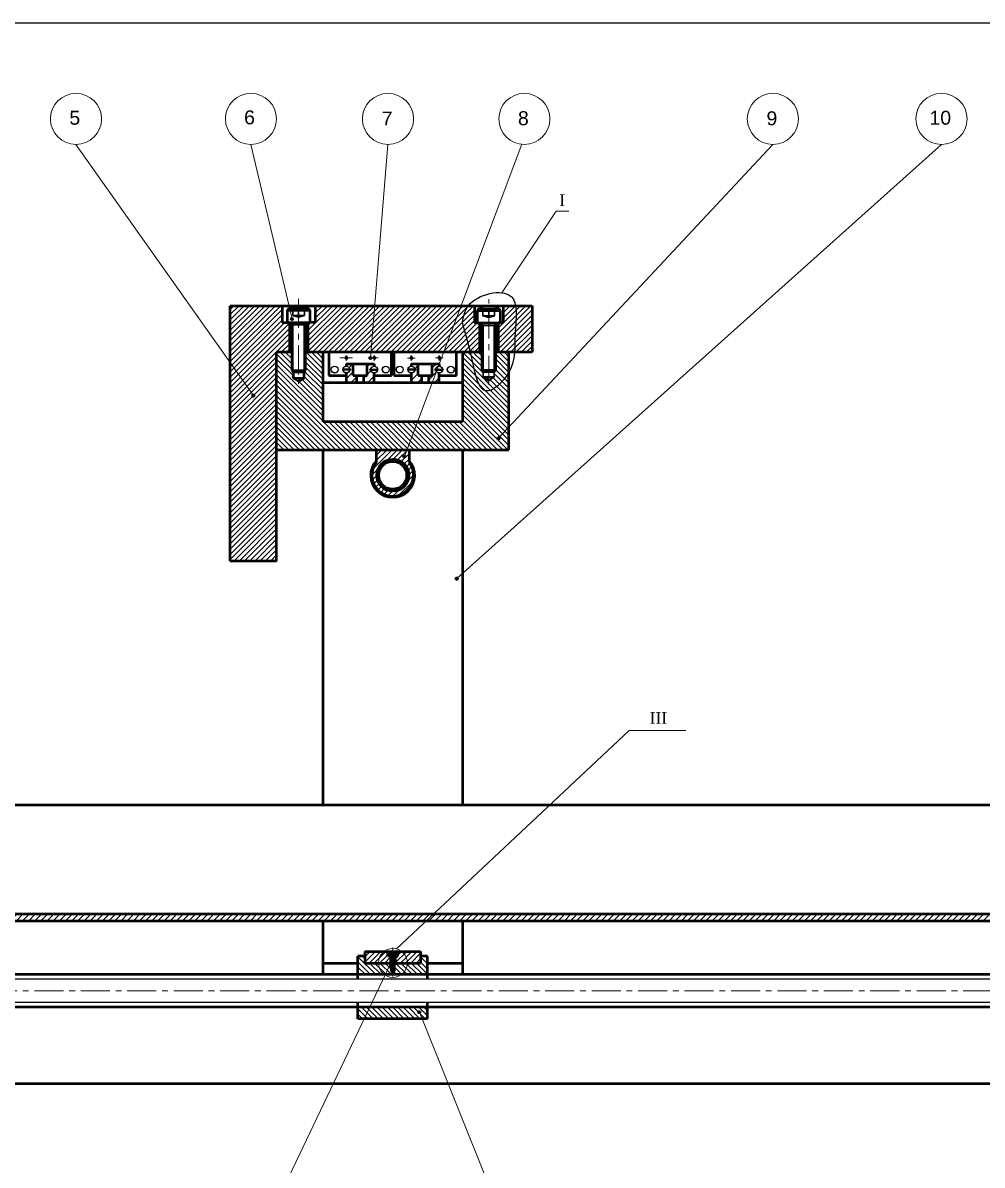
# Model space of a CAD drawing. Header units: inches. Extents: x -8900 to -5053, y -1814 to -15.
# Drawn here: x -7028.4 to -6615.3, y -507.3 to -15.5 of the extents above; entities that cross this region are included whole.
import ezdxf

# ---------------------------------------------------------------- set-up
doc = ezdxf.new("R2010")
doc.units = ezdxf.units.IN
doc.header["$LTSCALE"] = 2
doc.header["$MEASUREMENT"] = 0
for name, pattern in [('CENTER', [2, 1.25, -0.25, 0.25, -0.25]), ('CENTER2', [28.575000000000003, 19.05, -3.175, 3.175, -3.175]), ('DASHED', [0.2, 0.1, -0.1]), ('HIDDEN2', [4.762499999999999, 3.175, -1.5875])]:
    doc.linetypes.add(name, pattern=pattern)
doc.layers.add('02___PRT_ALL_AXES', color=7, linetype='Continuous')
doc.layers.add('AM_0', color=7, linetype='Continuous', lineweight=50, plot=False)
for name, color, linetype, lineweight in [('Centerline (ISO)', 7, 'CENTER2', 30), ('duong co ban', 7, 'Continuous', 50), ('duong tam', 1, 'CENTER', 20), ('Hidden (ISO)', 7, 'DASHED', 30), ('MC', 1, 'Continuous', 35), ('Visible (ISO)', 7, 'Continuous', 50), ('Visible Narrow (ISO)', 6, 'Continuous', 35)]:
    doc.layers.add(name, color=color, linetype=linetype, lineweight=lineweight)
doc.styles.get("Standard").update_dxf_attribs({"font": 'arial.ttf', "height": 2.5})
pattern_1 = [(45, (-7405.706722642825, -1579.740519466962), (-1.79605122421383, 1.796051224213831), [])]
pattern_2 = [(45, (-7405.706722642825, -1579.740519466962), (-1.122532015133644, 1.122532015133644), [])]
pattern_3 = [(135, (-7405.706722642825, -1579.740519466962), (-1.122532015133644, -1.122532015133644), [])]

msp = doc.modelspace()

# ---------------------------------------------------------------- hatches: boundary and pattern name
at = {"linetype": 'Continuous'}
h = msp.add_hatch(dxfattribs=at)
h.set_pattern_fill('ANSI31', scale=0.5, style=0)
h.set_pattern_definition(pattern_2)
h.paths.add_polyline_path([(-6919.128219831825, -157.2405194669618), (-6913.648020237162, -157.2405194669623), (-6913.648020237161, -144.4739817704944), (-6914.648020237161, -144.4739817704944), (-6916.797757547637, -144.4739817704944), (-6916.797757547637, -137.2405194669618), (-6939.128219831825, -137.2405194669618), (-6939.128219831825, -247.2405194669618), (-6919.128219831825, -247.2405194669618)])
h = msp.add_hatch()
h.set_pattern_fill('ANSI31', color=256, scale=0.5, style=0)
h.set_pattern_definition(pattern_2)
h.paths.add_polyline_path([(-6831.78787770184, -144.6494374474191), (-6832.78787770184, -144.6494374474191), (-6833.937615012314, -144.6494374474191), (-6833.937615012314, -137.2405194669618), (-6902.498282926686, -137.2405194669618), (-6902.498282926686, -144.4739817704944), (-6904.64802023716, -144.4739817704944), (-6905.648020237162, -144.4739817704944), (-6905.648020237162, -157.2405194669623), (-6895.000755327597, -157.2405194669623), (-6843.255684336053, -157.2405194669618), (-6831.78787770184, -157.2405194669614)])
h.paths.add_polyline_path([(-6809.128219831825, -137.2405194669618), (-6821.638140391365, -137.2405194669618), (-6821.638140391366, -144.64943744742), (-6823.78787770184, -144.6494374474196), (-6823.78787770184, -157.2405194669618), (-6809.128219831825, -157.2405194669618)])
h = msp.add_hatch(dxfattribs=at)
h.set_pattern_fill('ANSI31', scale=0.5, angle=90, style=0)
h.set_pattern_definition(pattern_3)
h.paths.add_polyline_path([(-6899.128219831825, -187.2405194669607), (-6899.128219831824, -157.2405194669623), (-6906.649293199539, -157.2405194669623), (-6906.65007770758, -165.1083494061889), (-6907.247020237161, -165.7052919357711), (-6907.247020237161, -168.380232282811), (-6909.758768497236, -169.9810962150655), (-6912.049020237164, -168.4530641466064), (-6912.049020237163, -165.709406876607), (-6912.650077707579, -165.1083494061899), (-6912.648020237161, -165.1083494061899), (-6912.648020237162, -157.2405194669623), (-6919.128219831825, -157.2405194669618), (-6919.128219831825, -199.2405194669618), (-6819.128219831826, -199.2405194669618), (-6819.128219831824, -157.240519466962), (-6824.787877701841, -157.2405194669623), (-6824.78787770184, -165.0028858323832), (-6825.386877701841, -165.6018858323841), (-6825.386877701842, -167.8983619340751), (-6827.669898617406, -169.5544438236183), (-6830.188877701838, -167.9412335115427), (-6830.18887770184, -165.6018858323828), (-6830.78787770184, -165.0028858323811), (-6830.787877701839, -157.2405194669617), (-6839.128219831825, -157.2405194669618), (-6839.128219831826, -187.2405194669618)])
h = msp.add_hatch(dxfattribs=at)
h.set_pattern_fill('ANSI31', color=2, scale=0.8, style=0)
h.set_pattern_definition(pattern_1)
edge = h.paths.add_edge_path()
edge.add_line((-6889.128219831825, -162.2405194669618), (-6889.128219831825, -163.2405194669618))
edge.add_line((-6886.128219831825, -162.2405194669618), (-6889.128219831825, -162.2405194669618))
edge.add_line((-6886.128219831825, -167.2405194669618), (-6886.128219831825, -162.2405194669618))
edge.add_line((-6884.628219831825, -167.2405194669618), (-6886.128219831825, -167.2405194669618))
edge.add_line((-6884.628219831825, -170.2405194669618), (-6884.628219831825, -167.2405194669618))
edge.add_line((-6889.128219831825, -170.2405194669618), (-6884.628219831825, -170.2405194669618))
edge.add_line((-6889.128219831825, -166.2405194669618), (-6889.128219831825, -170.2405194669618))
edge.add_spline(control_points=[(-6889.128219831825, -166.2405194669618), (-6886.128219831821, -166.2405194669625), (-6886.128219831821, -163.2405194669622), (-6889.128219831825, -163.2405194669618)], knot_values=[0, 0, 0, 0, 1, 1, 1, 1], weights=[1, 0.3333333333, 0.3333333333, 1], degree=3, periodic=0)
edge = h.paths.add_edge_path()
edge.add_line((-6881.628219831825, -170.2405194669618), (-6877.128219831825, -170.2405194669618))
edge.add_line((-6881.628219831825, -170.2405194669618), (-6881.628219831825, -167.2405194669618))
edge.add_line((-6880.128219831825, -167.2405194669618), (-6881.628219831825, -167.2405194669618))
edge.add_line((-6880.128219831825, -167.2405194669618), (-6880.128219831825, -162.2405194669618))
edge.add_line((-6877.128219831825, -162.2405194669618), (-6880.128219831825, -162.2405194669618))
edge.add_line((-6877.128219831825, -163.2405194669618), (-6877.128219831825, -162.2405194669618))
edge.add_spline(control_points=[(-6877.128219831825, -163.2405194669618), (-6880.128219831822, -163.2405194669622), (-6880.128219831822, -166.2405194669625), (-6877.128219831825, -166.2405194669618)], knot_values=[0, 0, 0, 0, 1, 1, 1, 1], weights=[1, 0.3333333333, 0.3333333333, 1], degree=3, periodic=0)
edge.add_line((-6877.128219831825, -170.2405194669618), (-6877.128219831825, -166.2405194669618))
h = msp.add_hatch(dxfattribs=at)
h.set_pattern_fill('ANSI31', color=2, scale=0.8, style=0)
h.set_pattern_definition(pattern_1)
edge = h.paths.add_edge_path()
edge.add_line((-6861.128219831825, -162.2405194669618), (-6861.128219831825, -163.2405194669618))
edge.add_line((-6858.128219831825, -162.2405194669618), (-6861.128219831825, -162.2405194669618))
edge.add_line((-6858.128219831825, -167.2405194669618), (-6858.128219831825, -162.2405194669618))
edge.add_line((-6856.628219831825, -167.2405194669618), (-6858.128219831825, -167.2405194669618))
edge.add_line((-6856.628219831825, -170.2405194669618), (-6856.628219831825, -167.2405194669618))
edge.add_line((-6861.128219831825, -170.2405194669618), (-6856.628219831825, -170.2405194669618))
edge.add_line((-6861.128219831825, -166.2405194669618), (-6861.128219831825, -170.2405194669618))
edge.add_spline(control_points=[(-6861.128219831825, -166.2405194669618), (-6858.128219831822, -166.2405194669625), (-6858.128219831822, -163.2405194669622), (-6861.128219831825, -163.2405194669618)], knot_values=[0, 0, 0, 0, 1, 1, 1, 1], weights=[1, 0.3333333333, 0.3333333333, 1], degree=3, periodic=0)
edge = h.paths.add_edge_path()
edge.add_line((-6853.628219831825, -170.2405194669618), (-6849.128219831825, -170.2405194669618))
edge.add_line((-6853.628219831825, -170.2405194669618), (-6853.628219831825, -167.2405194669618))
edge.add_line((-6852.128219831825, -167.2405194669618), (-6853.628219831825, -167.2405194669618))
edge.add_line((-6852.128219831825, -167.2405194669618), (-6852.128219831825, -162.2405194669618))
edge.add_line((-6849.128219831825, -162.2405194669618), (-6852.128219831825, -162.2405194669618))
edge.add_line((-6849.128219831825, -163.2405194669618), (-6849.128219831825, -162.2405194669618))
edge.add_spline(control_points=[(-6849.128219831825, -163.2405194669618), (-6852.128219831825, -163.2405194669622), (-6852.128219831825, -166.2405194669625), (-6849.128219831825, -166.2405194669618)], knot_values=[0, 0, 0, 0, 1, 1, 1, 1], weights=[1, 0.3333333333, 0.3333333333, 1], degree=3, periodic=0)
edge.add_line((-6849.128219831825, -170.2405194669618), (-6849.128219831825, -166.2405194669618))
h = msp.add_hatch(dxfattribs=at)
h.set_pattern_fill('DEFAULT__12', color=2, scale=0.038495904, angle=125, style=0, pattern_type=0)
h.set_pattern_definition([(125, (-7405.706722642825, -1579.740519466962), (-0.0315339984, -0.0220803434), [])])
edge = h.paths.add_edge_path()
edge.add_spline(control_points=[(-6887.178219831825, -164.7405194669618), (-6887.178219831824, -165.2405194669622), (-6887.678219831826, -165.2405194669622), (-6887.678219831825, -164.7405194669618)], knot_values=[0, 0, 0, 0, 1, 1, 1, 1], weights=[1, 0.3333333333, 0.3333333333, 1], degree=3, periodic=0)
edge.add_spline(control_points=[(-6887.678219831825, -164.7405194669618), (-6887.678219831826, -164.2405194669618), (-6887.178219831824, -164.2405194669618), (-6887.178219831825, -164.7405194669618)], knot_values=[0, 0, 0, 0, 1, 1, 1, 1], weights=[1, 0.3333333333, 0.3333333333, 1], degree=3, periodic=0)
h = msp.add_hatch(dxfattribs=at)
h.set_pattern_fill('DEFAULT__11', color=2, scale=0.0384832168, angle=85, style=0, pattern_type=0)
h.set_pattern_definition([(85, (-7405.706722642825, -1579.740519466962), (-0.0383367764, 0.0033540334), [])])
edge = h.paths.add_edge_path()
edge.add_spline(control_points=[(-6879.078219831826, -164.7405194669618), (-6879.078219831824, -164.2405194669618), (-6878.578219831825, -164.2405194669618), (-6878.578219831826, -164.7405194669618)], knot_values=[0, 0, 0, 0, 1, 1, 1, 1], weights=[1, 0.3333333333, 0.3333333333, 1], degree=3, periodic=0)
edge.add_spline(control_points=[(-6878.578219831826, -164.7405194669618), (-6878.578219831825, -165.2405194669622), (-6879.078219831824, -165.2405194669622), (-6879.078219831826, -164.7405194669618)], knot_values=[0, 0, 0, 0, 1, 1, 1, 1], weights=[1, 0.3333333333, 0.3333333333, 1], degree=3, periodic=0)
h = msp.add_hatch(dxfattribs=at)
h.set_pattern_fill('DEFAULT__8', color=2, scale=0.038495904, angle=5, style=0, pattern_type=0)
h.set_pattern_definition([(4.999999999999998, (-7405.706722642825, -1579.740519466962), (-0.003355139, 0.0383494154), [])])
edge = h.paths.add_edge_path()
edge.add_spline(control_points=[(-6859.178219831825, -164.7405194669618), (-6859.178219831823, -165.2405194669622), (-6859.678219831825, -165.2405194669622), (-6859.678219831825, -164.7405194669618)], knot_values=[0, 0, 0, 0, 1, 1, 1, 1], weights=[1, 0.3333333333, 0.3333333333, 1], degree=3, periodic=0)
edge.add_spline(control_points=[(-6859.678219831825, -164.7405194669618), (-6859.678219831825, -164.2405194669618), (-6859.178219831823, -164.2405194669618), (-6859.178219831825, -164.7405194669618)], knot_values=[0, 0, 0, 0, 1, 1, 1, 1], weights=[1, 0.3333333333, 0.3333333333, 1], degree=3, periodic=0)
h = msp.add_hatch(dxfattribs=at)
h.set_pattern_fill('DEFAULT__7', color=2, scale=0.038495904, angle=325, style=0, pattern_type=0)
h.set_pattern_definition([(325, (-7405.706722642825, -1579.740519466962), (0.0220803434, 0.0315339984), [])])
edge = h.paths.add_edge_path()
edge.add_spline(control_points=[(-6851.078219831826, -164.7405194669618), (-6851.078219831824, -164.2405194669618), (-6850.578219831825, -164.2405194669618), (-6850.578219831826, -164.7405194669618)], knot_values=[0, 0, 0, 0, 1, 1, 1, 1], weights=[1, 0.3333333333, 0.3333333333, 1], degree=3, periodic=0)
edge.add_spline(control_points=[(-6850.578219831826, -164.7405194669618), (-6850.578219831825, -165.2405194669622), (-6851.078219831824, -165.2405194669622), (-6851.078219831826, -164.7405194669618)], knot_values=[0, 0, 0, 0, 1, 1, 1, 1], weights=[1, 0.3333333333, 0.3333333333, 1], degree=3, periodic=0)
h = msp.add_hatch()
h.set_pattern_fill('ANSI31', color=256, scale=0.5, style=0)
h.set_pattern_definition(pattern_2)
h.paths.add_polyline_path([(-6876.128219831826, -199.2405194669618), (-6876.128219831825, -204.5836652175617, 2.093836321355863), (-6862.128219831825, -204.5836652175617), (-6862.128219831825, -199.2405194669618)])
h.paths.add_polyline_path([(-6862.228256093225, -210.2405260145617, -1), (-6876.028219767626, -210.2405260145617, -1)], flags=16)
h.paths.add_polyline_path([(-6863.134554842625, -210.250039250162, -1), (-6875.134554842625, -210.250039250162, -1)], flags=0)
h.paths.add_polyline_path([(-6873.123983058902, -215.8658055765389, 4280.399670847067), (-6873.129219003121, -215.8620822979434, 0.0002331685442567743)], flags=0)
h = msp.add_hatch()
h.set_pattern_fill('ANSI31', color=256, scale=0.5, style=0)
h.set_pattern_definition(pattern_2)
h.paths.add_polyline_path([(-6870.039173826767, -417.2965786440138), (-6870.284173826767, -417.2965786440136), (-6871.232847680737, -417.2965786440136), (-6871.232847680737, -415.2405194669618), (-6881.128219831825, -415.2405194669618), (-6881.128219831825, -420.2405194669616), (-6870.039173826767, -420.2405194669616)])
h.paths.add_polyline_path([(-6857.128219831825, -415.2405194669618), (-6866.885499972797, -415.2405194669618), (-6866.885499972797, -417.2965786440136), (-6867.834173826767, -417.2965786440136), (-6868.079173826767, -417.2965786440136), (-6868.079173826767, -420.2405194669618), (-6857.128219831825, -420.2405194669618)])
at = {"layer": 'duong co ban'}
for points in [[(-6912.165148646624, -142.9323353066311, 1), (-6912.855227063369, -142.9323353066311, 1)], [(-6878.424438279848, -159.7405194669618, 1), (-6879.114516696593, -159.7405194669618, 1)], [(-6928.783180623452, -175.950572155571, 1), (-6929.473259040196, -175.950572155571, 1)], [(-6823.19165704321, -194.2895773401678, 1), (-6823.881735459955, -194.2895773401678, 1)], [(-6863.75866509326, -202.1615186619092, 1), (-6864.448743510005, -202.1615186619092, 1)], [(-6841.21229945825, -254.7431169879935, 1), (-6841.902377874994, -254.7431169879935, 1)], [(-6868.715345094677, -418.5010557120431, 1), (-6869.405423511422, -418.5010557120431, 1)], [(-6857.318596703719, -441.3954802585901, 1), (-6858.008675120464, -441.3954802585901, 1)]]:
    msp.add_hatch(color=256, dxfattribs=at).paths.add_polyline_path(points)
at = {"layer": 'duong co ban', "lineweight": 20}
h = msp.add_hatch(dxfattribs=at)
h.set_pattern_fill('ANSI31', color=256, scale=0.5, angle=90, style=0)
h.set_pattern_definition(pattern_3)
h.paths.add_polyline_path([(-6881.128219831825, -420.2405194669616), (-6881.128219831825, -417.2405194669618), (-6884.128219831825, -417.2405194669618), (-6884.128219831825, -425.2405194669618), (-6854.128219831825, -425.2405194669618), (-6854.128219831825, -417.2405194669618), (-6857.128219831825, -417.2405194669618), (-6857.128219831825, -420.2405194669618), (-6868.324173826767, -420.240519466962), (-6868.324173826767, -423.2914874152757), (-6868.327118191184, -423.8021994617066), (-6869.128219831826, -424.1569475159793), (-6869.794173826767, -423.7970437693593), (-6869.794173826767, -423.2914874152825), (-6869.794173826767, -420.2405194669618)])
h.paths.add_polyline_path([(-6854.128219831825, -444.2405194669618), (-6854.128219831825, -439.2405194669618), (-6884.128219831825, -439.2405194669618), (-6884.128219831825, -444.2405194669618)])
at = {"layer": 'MC', "lineweight": 20}
h = msp.add_hatch(dxfattribs=at)
h.set_pattern_fill('ANSI31', color=256, scale=15, style=0)
h.set_pattern_definition([(45, (0, 0), (-1.325825214724776, 1.325825214724777), [])])
h.paths.add_polyline_path([(-6513.017118682425, -402.2405194669618), (-6513.017118682425, -352.2405194669618), (-6516.017118682425, -352.2405194669618), (-6516.017118682425, -399.2405194669618), (-7180.017118682425, -399.2405194669618), (-7180.017118682425, -352.2405194669618), (-7183.017118682425, -352.2405194669618), (-7183.017118682425, -402.2405194669618)])

# ---------------------------------------------------------------- linework, layer by layer
at = {"color": 7, "linetype": 'Continuous'}
for p, q in [((-7566.399313156398, -15.45334264421351), (-6377.399313156398, -15.45334264421351)), ((-6890.428219831825, -164.9905194669618), (-6890.428219831825, -164.4905194669618)), ((-6887.677947923626, -164.4905194669618), (-6890.428219831825, -164.4905194669618)), ((-6887.677947923626, -164.9905194669618), (-6890.428219831825, -164.9905194669618)), ((-6878.578491739825, -164.4905194669618), (-6875.828219831826, -164.4905194669618)), ((-6878.578491739825, -164.9905194669618), (-6875.828219831826, -164.9905194669618)), ((-6875.828219831826, -164.4905194669618), (-6875.828219831826, -164.9905194669618)), ((-6862.428219831825, -164.9905194669618), (-6862.428219831825, -164.4905194669618)), ((-6859.677947923626, -164.4905194669618), (-6862.428219831825, -164.4905194669618)), ((-6859.677947923626, -164.9905194669618), (-6862.428219831825, -164.9905194669618)), ((-6850.578491739825, -164.4905194669618), (-6847.828219831826, -164.4905194669618)), ((-6850.578491739825, -164.9905194669618), (-6847.828219831826, -164.9905194669618)), ((-6847.828219831826, -164.4905194669618), (-6847.828219831826, -164.9905194669618))]:
    msp.add_line(p, q, dxfattribs=at)
at = {"lineweight": 20}
for p, q in [((-7005.542394091221, -67.81026207849479), (-6929.128219831824, -175.950572155571)), ((-6930.220026120746, -67.81026207849479), (-6912.510187854997, -142.9323353066311)), ((-6871.175909865883, -67.81026207849479), (-6878.76947748822, -159.7405194669618)), ((-6813.515709751674, -67.75762266437509), (-6864.103704301632, -202.1615186619092)), ((-6632.803365271632, -67.81026207849479), (-6841.557338666622, -254.7431169879935)), ((-6705.425192561912, -67.81026207849479), (-6823.536696251583, -194.2895773401678)), ((-6822.098290170235, -131.6763657726552), (-6798.759903688165, -96.56355593795612)), ((-6798.759903688165, -96.56355593795612), (-6793.362707674171, -96.56355593795612)), ((-6944.568794371294, -576.3689270699097), (-6869.060384303049, -418.5010557120431)), ((-6803.476930494659, -576.3689270699097), (-6857.663635912091, -441.3954802585901))]:
    msp.add_line(p, q, dxfattribs=at)
for p, q in [((-6912.049020237162, -165.7094068766061), (-6912.049020237162, -145.5380417704946)), ((-6907.247020237161, -165.7052919357716), (-6907.247020237163, -145.5380417704946)), ((-6830.188877701839, -145.7134958749775), (-6830.188877701839, -167.9412335115435)), ((-6825.386877701841, -167.8983619340738), (-6825.386877701841, -145.7134958749775)), ((-6823.78787770184, -144.6494358749774), (-6822.78787770184, -144.6494358749774)), ((-6870.284173826767, -417.2965786440136), (-6870.284173826767, -417.2965786440136)), ((-6505.229456869177, -427.2405194669619), (-7168.617118682425, -427.2405194669618)), ((-6884.128219831825, -425.0539601205867), (-6884.128219831825, -425.2405194669618)), ((-6505.229456869178, -437.240519466962), (-7168.617118682425, -437.2405194669618))]:
    msp.add_line(p, q)
for centre in [(-7005.542394091221, -56.81026207849479), (-6930.220026120746, -56.81026207849479), (-6871.175909865883, -56.81026207849479), (-6812.440862691524, -56.81026207849479), (-6705.425192561912, -56.81026207849479), (-6632.803365271632, -56.81026207849479)]:
    msp.add_circle(centre, 11, dxfattribs=at)
at = {"color": 7, "linetype": 'Continuous'}
for centre, radius in [((-6889.128219831825, -159.7405194669618), 0.475), ((-6877.128219831825, -159.7405194669618), 0.475), ((-6861.128219831825, -159.7405194669618), 0.475), ((-6849.128219831825, -159.7405194669618), 0.475), ((-6894.128219831825, -164.7405194669618), 1.5), ((-6889.128219831825, -164.7405194669618), 1.5), ((-6887.428219831825, -164.7405194669618), 0.25), ((-6878.828219831826, -164.7405194669618), 0.25), ((-6877.128219831825, -164.7405194669618), 1.5), ((-6872.128219831825, -164.7405194669618), 1.5), ((-6866.128219831825, -164.7405194669618), 1.5), ((-6861.128219831825, -164.7405194669618), 1.5), ((-6859.428219831825, -164.7405194669618), 0.25), ((-6850.828219831826, -164.7405194669618), 0.25), ((-6849.128219831825, -164.7405194669618), 1.5), ((-6844.128219831825, -164.7405194669618), 1.5)]:
    msp.add_circle(centre, radius, dxfattribs=at)
at = {"color": 2, "linetype": 'Continuous'}
for centre in [(-6889.128219831825, -159.7405194669618), (-6877.128219831825, -159.7405194669618), (-6861.128219831825, -159.7405194669618), (-6849.128219831825, -159.7405194669618)]:
    msp.add_arc(centre, 0.6, 255.0000000000056, 194.9999999999945, dxfattribs=at)
at = {"color": 7, "linetype": 'Continuous'}
for centre, radius, start, end in [((-6869.115237041025, -210.2134611423617), 6.8699882392, 64.1949551692691, 64.36645634339692), ((-6869.134554842625, -210.250039250162), 6.888567987999999, 233.6469548758667, 234.6101943209529), ((-6869.142321129425, -210.2609607655618), 6.875166694400001, 234.607896991569, 235.3663402779629)]:
    msp.add_arc(centre, radius, start, end, dxfattribs=at)
msp.add_spline([(-6839.159365062649, -144.3533821733454), (-6836.5366304168, -137.2405194669618), (-6818.139968788607, -133.2409986934917), (-6816.458048766833, -148.5928342407365), (-6819.128219831825, -165.9669713098083), (-6829.128219831825, -173.9274835519468), (-6834.634434763924, -161.6860765290457), (-6839.140223050213, -144.3342401609088)], degree=3)
at = {"layer": '02___PRT_ALL_AXES', "color": 6, "linetype": 'Continuous'}
for centre in [(-6894.128219831825, -164.7405194669618), (-6889.128219831825, -164.6905194669621), (-6877.128219831825, -164.7405194669618), (-6872.128219831825, -164.7405194669618), (-6866.128219831825, -164.7405194669618), (-6861.128219831825, -164.6905194669621), (-6849.128219831825, -164.7405194669618), (-6844.128219831825, -164.7405194669618)]:
    msp.add_circle(centre, 1.45, dxfattribs=at)
at = {"layer": 'AM_0', "ltscale": 0.3}
for p, q in [((-6912.650077707579, -165.10834940619), (-6906.65007770758, -165.10834940619)), ((-6830.787877701839, -165.0028858323826), (-6824.78787770184, -165.0028858323826)), ((-6869.794173826767, -423.2914874152825), (-6868.324173826767, -423.2914874152825))]:
    msp.add_line(p, q, dxfattribs=at)
at = {"layer": 'Centerline (ISO)', "linetype": 'HIDDEN2'}
for p, q in [((-6912.148020237161, -141.4739817704949), (-6912.148020237161, -138.4739817704944)), ((-6912.148020237161, -141.4739817704944), (-6910.898020237161, -141.4739817704944)), ((-6909.648020237161, -142.1438547515722), (-6912.148020237161, -141.4739817704949)), ((-6910.898020237161, -141.4739817704944), (-6908.39802023716, -141.4739817704944)), ((-6909.648020237161, -138.4739817704944), (-6909.648020237161, -141.4739817704949)), ((-6907.148020237161, -141.4739817704944), (-6909.648020237161, -142.1438547515722)), ((-6908.398020237161, -141.4739817704944), (-6907.148020237161, -141.4739817704944)), ((-6907.148020237161, -138.4739817704944), (-6907.148020237161, -141.4739817704944)), ((-6830.28787770184, -141.6494358749778), (-6830.28787770184, -138.6494358749774)), ((-6827.78787770184, -142.3193088560552), (-6830.28787770184, -141.6494358749778)), ((-6830.28787770184, -141.6494358749774), (-6829.03787770184, -141.6494358749774)), ((-6829.03787770184, -141.6494358749774), (-6826.537877701839, -141.6494358749774)), ((-6827.78787770184, -138.6494358749774), (-6827.78787770184, -141.6494358749778)), ((-6825.28787770184, -141.6494358749774), (-6827.78787770184, -142.3193088560552)), ((-6826.53787770184, -141.6494358749774), (-6825.28787770184, -141.6494358749774)), ((-6825.28787770184, -138.6494358749774), (-6825.28787770184, -141.6494358749774)), ((-6869.671673826767, -416.5615786440137), (-6869.671673826767, -415.8265786440136)), ((-6869.059173826768, -416.7256975243777), (-6869.671673826767, -416.5615786440137)), ((-6869.671673826767, -416.5615786440135), (-6869.365423826767, -416.5615786440135)), ((-6869.365423826767, -416.5615786440135), (-6868.752923826767, -416.5615786440135)), ((-6869.059173826768, -415.8265786440136), (-6869.059173826768, -416.5615786440137)), ((-6868.446673826767, -416.5615786440135), (-6869.059173826768, -416.7256975243777)), ((-6868.752923826767, -416.5615786440135), (-6868.446673826767, -416.5615786440135)), ((-6868.446673826767, -415.8265786440136), (-6868.446673826767, -416.5615786440135))]:
    msp.add_line(p, q, dxfattribs=at)
at = {"layer": 'duong co ban', "lineweight": 30}
for p, q in [((-6830.173542701838, -165.6172208323824), (-6830.152797120887, -167.9409113892145)), ((-6825.40221270184, -165.6172208323824), (-6825.381847397361, -167.8983170242261)), ((-6909.648020237161, -169.9105107595352), (-6912.049020237161, -168.4530641466072)), ((-6827.787877701839, -169.4788873901443), (-6825.386877701841, -167.8983619340738))]:
    msp.add_line(p, q, dxfattribs=at)
at = {"layer": 'duong co ban', "lineweight": 20}
for p, q in [((-6867.485713394403, -414.1840810747263), (-6767.36213324475, -320.2042692721561)), ((-6767.36213324475, -320.2042692721561), (-6742.960971880205, -320.2042692721561))]:
    msp.add_line(p, q, dxfattribs=at)
at = {"layer": 'duong co ban'}
for centre in [(-6912.510187854997, -142.9323353066311), (-6878.76947748822, -159.7405194669618), (-6929.128219831824, -175.950572155571), (-6823.536696251583, -194.2895773401678), (-6864.103704301632, -202.1615186619092), (-6841.557338666622, -254.7431169879935), (-6869.060384303049, -418.5010557120431), (-6857.663635912091, -441.3954802585901)]:
    msp.add_circle(centre, 0.3450392083723273, dxfattribs=at)
at = {"layer": 'duong co ban', "lineweight": 20}
msp.add_circle((-6869.060384303049, -420.2071292192172), 6.225487725583524, dxfattribs=at)
at = {"layer": 'duong tam', "ltscale": 5}
for p, q in [((-6909.648020237161, -134.2880149618695), (-6909.648020237161, -170.86781996431)), ((-6827.787877701839, -171.3510503143916), (-6827.787877701838, -134.3630278332561)), ((-6891.946277118765, -159.7405194669618), (-6886.47154446529, -159.7405194669618)), ((-6889.128219831825, -160.9200329130349), (-6889.128219831825, -158.4666060423224)), ((-6875.413772505961, -159.7405194669618), (-6878.76947748822, -159.7405194669618)), ((-6877.128219831825, -160.9200329130349), (-6877.128219831825, -158.4666060423224)), ((-6859.413772505961, -159.787719456245), (-6862.76947748822, -159.787719456245)), ((-6861.128219831825, -160.9672329023181), (-6861.128219831825, -158.5138060316056)), ((-6847.413772505961, -159.7405194669618), (-6850.76947748822, -159.7405194669618)), ((-6849.128219831825, -160.9200329130349), (-6849.128219831825, -158.4666060423224)), ((-6869.060384303049, -426.0272673479117), (-6869.060384303049, -412.6867966016921)), ((-7203.453008687209, -432.2071295556925), (-6461.490811762918, -432.161457883406))]:
    msp.add_line(p, q, dxfattribs=at)
at = {"layer": 'Hidden (ISO)', "linetype": 'Continuous'}
for p, q in [((-6912.648020237161, -145.5380417704946), (-6906.648020237162, -145.5380417704946)), ((-6830.78787770184, -145.7134958749775), (-6824.78787770184, -145.7134958749775)), ((-6869.794173826767, -417.5572733440135), (-6868.324173826767, -417.5572733440135))]:
    msp.add_line(p, q, dxfattribs=at)
at = {"layer": 'Visible (ISO)'}
for p, q in [((-6939.128219831825, -247.2405194669618), (-6939.128219831825, -137.2405194669618)), ((-6939.128219831825, -137.2405194669618), (-6809.128219831825, -137.2405194669618)), ((-6916.797757547636, -137.2405194669618), (-6916.797757547636, -144.4739817704944)), ((-6902.498282926686, -137.2405194669618), (-6902.498282926686, -144.4739817704944)), ((-6833.937615012314, -137.2405194669618), (-6833.937615012314, -144.6494374474191)), ((-6821.638140391365, -137.2405194669618), (-6821.638140391366, -144.64943744742)), ((-6809.128219831825, -137.2405194669618), (-6809.128219831825, -157.2405194669618)), ((-6913.981353570494, -138.4739817704944), (-6914.648020237161, -139.1406484371614)), ((-6914.648020237161, -139.1406484371614), (-6914.648020237161, -144.4739817704944)), ((-6912.148020237161, -138.4739817704944), (-6913.981353570494, -138.4739817704944)), ((-6912.148020237161, -138.4739817704944), (-6909.648020237161, -138.4739817704944)), ((-6909.648020237161, -138.4739817704944), (-6907.148020237161, -138.4739817704944)), ((-6905.314686903829, -138.4739817704944), (-6907.148020237161, -138.4739817704944)), ((-6904.648020237161, -139.1406484371614), (-6905.314686903829, -138.4739817704944)), ((-6904.648020237161, -144.4739817704944), (-6904.648020237161, -139.1406484371614)), ((-6832.121211035173, -138.6494358749774), (-6832.78787770184, -139.3161025416443)), ((-6832.78787770184, -139.3161025416443), (-6832.78787770184, -144.6494358749774)), ((-6830.28787770184, -138.6494358749774), (-6832.121211035173, -138.6494358749774)), ((-6830.28787770184, -138.6494358749774), (-6827.78787770184, -138.6494358749774)), ((-6827.78787770184, -138.6494358749774), (-6825.28787770184, -138.6494358749774)), ((-6823.454544368507, -138.6494358749774), (-6825.28787770184, -138.6494358749774)), ((-6822.78787770184, -139.3161025416443), (-6823.454544368507, -138.6494358749774)), ((-6822.78787770184, -144.6494358749774), (-6822.78787770184, -139.3161025416443)), ((-6916.797757547636, -144.4739817704944), (-6914.648020237161, -144.4739817704944)), ((-6914.648020237161, -144.4739817704944), (-6912.648020237161, -144.4739817704944)), ((-6913.648020237161, -144.4739817704944), (-6913.648020237162, -157.2405194669623)), ((-6912.648020237161, -144.4739817704944), (-6912.648020237161, -165.1104068766076)), ((-6906.65007770758, -165.10834940619), (-6906.648020237162, -144.4739817704944)), ((-6906.648020237162, -144.4739817704944), (-6904.648020237161, -144.4739817704944)), ((-6905.648020237162, -144.4739817704944), (-6905.648020237162, -157.2405194669623)), ((-6902.498282926686, -144.4739817704944), (-6904.64802023716, -144.4739817704944)), ((-6833.937615012314, -144.6494374474191), (-6831.78787770184, -144.6494374474191)), ((-6832.78787770184, -144.6494374474191), (-6830.78787770184, -144.6494374474191)), ((-6831.78787770184, -144.6494358749774), (-6831.78787770184, -157.2405194669618)), ((-6830.78787770184, -144.6494358749774), (-6830.78787770184, -165.0028858323822)), ((-6824.78787770184, -144.6494358749774), (-6822.78787770184, -144.6494358749774)), ((-6824.78787770184, -165.0028858323826), (-6824.78787770184, -144.6494358749774)), ((-6823.78787770184, -144.6494358749774), (-6823.78787770184, -157.2405194669623)), ((-6821.638140391366, -144.64943744742), (-6823.78787770184, -144.6494374474196)), ((-6919.128219831825, -247.2405194669618), (-6919.128219831825, -157.2405194669618)), ((-6912.648020237161, -157.2405194669623), (-6919.128219831825, -157.2405194669618)), ((-6895.000755327597, -157.2405194669623), (-6906.648020237162, -157.2405194669623)), ((-6899.128219831825, -187.2405194669618), (-6899.128219831825, -157.2405194669618)), ((-6896.628219831825, -157.2405194669618), (-6896.628219831825, -167.2405194669618)), ((-6843.255684336053, -157.2405194669618), (-6896.628219831825, -157.2405194669618)), ((-6869.628219831825, -167.2405194669618), (-6869.628219831825, -157.2405194669618)), ((-6868.628219831825, -157.2405194669618), (-6868.628219831825, -167.2405194669618)), ((-6830.78787770184, -157.2405194669618), (-6843.255684336053, -157.2405194669618)), ((-6841.628219831825, -167.2405194669618), (-6841.628219831825, -157.2405194669618)), ((-6839.128219831825, -157.2405194669618), (-6839.128219831825, -187.2405194669618)), ((-6809.128219831825, -157.2405194669618), (-6824.78787770184, -157.2405194669623)), ((-6819.128219831825, -199.2405194669618), (-6819.128219831825, -157.2405194669618)), ((-6889.128219831825, -162.2405194669618), (-6889.128219831825, -163.2405194669618)), ((-6889.128219831825, -162.2405194669618), (-6877.128219831825, -162.2405194669618)), ((-6886.128219831825, -167.2405194669618), (-6886.128219831825, -162.2405194669618)), ((-6880.128219831825, -167.2405194669618), (-6880.128219831825, -162.2405194669618)), ((-6877.128219831825, -162.2405194669618), (-6877.128219831825, -163.2405194669618)), ((-6861.128219831825, -162.2405194669618), (-6861.128219831825, -163.2405194669618)), ((-6861.128219831825, -162.2405194669618), (-6849.128219831825, -162.2405194669618)), ((-6858.128219831825, -167.2405194669618), (-6858.128219831825, -162.2405194669618)), ((-6852.128219831825, -167.2405194669618), (-6852.128219831825, -162.2405194669618)), ((-6849.128219831825, -162.2405194669618), (-6849.128219831825, -163.2405194669618)), ((-6912.650077707579, -165.10834940619), (-6912.035742707579, -165.7226844061897)), ((-6912.049020237163, -165.7094068766058), (-6912.049020237161, -168.4530641466072)), ((-6912.035742707579, -165.7226844061897), (-6907.26441270758, -165.7226844061897)), ((-6907.26441270758, -165.7226844061897), (-6906.65007770758, -165.1083494061895)), ((-6907.247020237162, -168.380232282811), (-6907.247020237161, -165.7052919357711)), ((-6889.128219831825, -166.2405194669618), (-6889.128219831825, -170.2405194669618)), ((-6877.128219831825, -170.2405194669618), (-6877.128219831825, -166.2405194669618)), ((-6861.128219831825, -166.2405194669618), (-6861.128219831825, -170.2405194669618)), ((-6849.128219831825, -170.2405194669618), (-6849.128219831825, -166.2405194669618)), ((-6830.787877701839, -165.0028858323826), (-6830.173542701838, -165.6172208323824)), ((-6830.173542701838, -165.6172208323824), (-6825.40221270184, -165.6172208323824)), ((-6825.40221270184, -165.6172208323824), (-6824.78787770184, -165.0028858323822)), ((-6912.049020237161, -168.4530641466072), (-6907.247020237162, -168.380232282811)), ((-6909.648020237162, -169.9105107595353), (-6907.247020237162, -168.380232282811)), ((-6899.128219831825, -170.2405194669618), (-6839.128219831825, -170.2405194669618)), ((-6896.628219831825, -167.2405194669618), (-6889.378219831825, -167.2405194669618)), ((-6886.128219831825, -167.2405194669618), (-6880.128219831825, -167.2405194669618)), ((-6884.628219831825, -170.2405194669618), (-6884.628219831825, -167.2405194669618)), ((-6881.628219831825, -170.2405194669618), (-6881.628219831825, -167.2405194669618)), ((-6876.878219831825, -167.2405194669618), (-6869.628219831825, -167.2405194669618)), ((-6868.628219831825, -167.2405194669618), (-6861.378219831825, -167.2405194669618)), ((-6858.128219831825, -167.2405194669618), (-6852.128219831825, -167.2405194669618)), ((-6856.628219831825, -170.2405194669618), (-6856.628219831825, -167.2405194669618)), ((-6853.628219831825, -170.2405194669618), (-6853.628219831825, -167.2405194669618)), ((-6848.878219831825, -167.2405194669618), (-6841.628219831825, -167.2405194669618)), ((-6830.188877701839, -167.941233511543), (-6825.386877701841, -167.8983619340738)), ((-6830.188877701839, -167.9412335115435), (-6827.787877701839, -169.4788873901448)), ((-6839.128219831825, -187.2405194669618), (-6899.128219831825, -187.2405194669618)), ((-6919.128219831825, -199.2405194669618), (-6819.128219831825, -199.2405194669618)), ((-6899.128219831825, -352.2405194669618), (-6899.128219831825, -199.2405194669618)), ((-6876.128219831825, -204.5836652175617), (-6876.128219831825, -199.2405194669618)), ((-6862.128219831825, -199.2405194669618), (-6862.128219831825, -204.5836652175617)), ((-6839.128219831825, -199.2405194669618), (-6839.128219831825, -352.2405194669618)), ((-6919.128219831825, -247.2405194669618), (-6939.128219831825, -247.2405194669618)), ((-6516.017118682425, -352.2405194669618), (-7180.017118682425, -352.2405194669618)), ((-6513.017118682425, -402.2405194669618), (-7183.017118682425, -402.2405194669618)), ((-6516.017118682425, -399.2405194669618), (-7180.017118682425, -399.2405194669618)), ((-6899.128219831825, -425.2405194669618), (-6899.128219831825, -402.2405194669618)), ((-6839.128219831825, -402.2405194669618), (-6839.128219831825, -425.2405194669618)), ((-6881.128219831825, -417.2405194669618), (-6884.128219831825, -417.2405194669618)), ((-6884.128219831825, -427.2405194669618), (-6884.128219831825, -417.2405194669618)), ((-6881.128219831825, -415.2405194669618), (-6857.128219831825, -415.2405194669618)), ((-6881.128219831825, -415.2405194669618), (-6881.128219831825, -420.2405194669618)), ((-6871.232847680737, -417.2965786440136), (-6871.232847680737, -415.2405194669618)), ((-6870.284173826767, -417.2965786440136), (-6871.232847680737, -417.2965786440136)), ((-6870.120840493434, -415.8265786440136), (-6870.284173826767, -415.989911977347)), ((-6870.284173826767, -415.989911977347), (-6870.284173826767, -417.2965786440136)), ((-6870.284173826767, -417.2965786440136), (-6869.794173826767, -417.2965786440136)), ((-6869.671673826767, -415.8265786440136), (-6870.120840493434, -415.8265786440136)), ((-6870.039173826767, -417.2965786440136), (-6870.039173826767, -420.240519466962)), ((-6869.794173826767, -417.2965786440136), (-6869.794173826767, -423.2914874152825)), ((-6869.671673826767, -415.8265786440136), (-6869.059173826768, -415.8265786440136)), ((-6869.059173826768, -415.8265786440136), (-6868.446673826767, -415.8265786440136)), ((-6867.997507160101, -415.8265786440136), (-6868.446673826767, -415.8265786440136)), ((-6868.324173826767, -423.2914874152825), (-6868.324173826767, -417.2965786440136)), ((-6868.324173826767, -417.2965786440136), (-6867.834173826767, -417.2965786440136)), ((-6868.079173826767, -417.2965786440136), (-6868.079173826767, -420.240519466962)), ((-6867.834173826767, -415.989911977347), (-6867.997507160101, -415.8265786440136)), ((-6867.834173826767, -417.2965786440136), (-6867.834173826767, -415.989911977347)), ((-6867.834173826767, -417.2965786440136), (-6866.885499972797, -417.2965786440136)), ((-6866.885499972797, -417.2965786440136), (-6866.885499972797, -415.2405194669618)), ((-6857.128219831825, -415.2405194669618), (-6857.128219831825, -420.2405194669618)), ((-6854.128219831825, -417.2405194669618), (-6857.128219831825, -417.2405194669618)), ((-6854.128219831825, -427.2405194669618), (-6854.128219831825, -417.2405194669618)), ((-6899.128219831825, -420.2405194669618), (-6884.128219831825, -420.2405194669618)), ((-6881.128219831825, -420.2405194669618), (-6869.794173826767, -420.2405194669618)), ((-6868.324173826767, -420.2405194669618), (-6857.128219831825, -420.2405194669618)), ((-6854.128219831825, -420.2405194669618), (-6839.128219831825, -420.2405194669618)), ((-6528.017118682425, -425.2405194669618), (-7168.017118682425, -425.2405194669618)), ((-6869.794173826767, -423.2914874152825), (-6869.643661751767, -423.4419994902826)), ((-6869.794173826767, -423.2914874152825), (-6869.794173826767, -423.7970437693593)), ((-6869.794173826767, -423.7970437693593), (-6869.128219831825, -424.156947515979)), ((-6869.794173826767, -423.7970437693593), (-6868.327118191184, -423.8021994617066)), ((-6869.643661751767, -423.4419994902826), (-6868.474685901768, -423.4419994902826)), ((-6869.128219831825, -424.156947515979), (-6868.327118191184, -423.8021994617066)), ((-6868.474685901768, -423.4419994902826), (-6868.324173826767, -423.2914874152825)), ((-6868.327118191184, -423.8021994617066), (-6868.324173826767, -423.2914874152827)), ((-6884.128219831825, -444.2405194669618), (-6884.128219831825, -437.2405194669618)), ((-6854.128219831825, -444.2405194669618), (-6854.128219831825, -437.2405194669618)), ((-6528.017118682425, -439.2405194669618), (-7168.017118682425, -439.2405194669618)), ((-6854.128219831825, -444.2405194669618), (-6884.128219831825, -444.2405194669618)), ((-6528.017118682425, -472.2405194669618), (-7168.017118682425, -472.2405194669618))]:
    msp.add_line(p, q, dxfattribs=at)
at = {"layer": 'Visible (ISO)', "ltscale": 0.3}
for p, q in [((-6914.648020237161, -139.1406484371614), (-6904.648020237161, -139.1406484371614)), ((-6832.78787770184, -139.3161025416443), (-6822.78787770184, -139.3161025416443)), ((-6912.648020237161, -144.4739817704944), (-6906.648020237162, -144.4739817704944)), ((-6830.78787770184, -144.6494358749774), (-6824.78787770184, -144.6494358749774)), ((-6870.284173826767, -415.989911977347), (-6867.834173826767, -415.989911977347)), ((-6869.794173826767, -417.2965786440136), (-6868.324173826767, -417.2965786440136))]:
    msp.add_line(p, q, dxfattribs=at)
at = {"layer": 'Visible (ISO)'}
for centre, radius in [((-6869.128237930426, -210.2405260145617), 6.899981837200042), ((-6869.134554842625, -210.250039250162), 6)]:
    msp.add_circle(centre, radius, dxfattribs=at)
for centre, radius, start, end in [((-6889.378219831825, -166.9905194669618), 0.25, 270, 0), ((-6876.878219831825, -166.9905194669618), 0.25, 180, 270), ((-6861.378219831825, -166.9905194669618), 0.25, 270, 0), ((-6848.878219831825, -166.9905194669618), 0.25, 180, 270), ((-6869.128219831825, -210.2405194669618), 9.5, 137.5732605087143, 42.42673949128575), ((-6869.128219831825, -210.2405194669618), 9, 141.0575587309858, 38.94244126901418)]:
    msp.add_arc(centre, radius, start, end, dxfattribs=at)
at = {"layer": 'Visible Narrow (ISO)'}
for p, q in [((-6869.647418826768, -417.5572733440135), (-6869.647418826768, -423.2914874152825)), ((-6868.470928826768, -423.2914874152825), (-6868.470928826768, -417.5572733440135))]:
    msp.add_line(p, q, dxfattribs=at)

# ---------------------------------------------------------------- texts
at = {"layer": 'duong co ban', "lineweight": 20, "attachment_point": 1}
for s, insert, char_height, width in [('   5', (-7015.384953144007, -53.31793281395701), 6, 20.56802343240997), ('   6', (-6940.135248110074, -53.14821110053956), 6, 20.56802343240997), ('   7', (-6880.872532020131, -53.63709761424499), 6, 20.56802343240997), ('   8', (-6822.196227327439, -53.5118426737229), 6, 20.56802343240997), ('   9', (-6715.162573603046, -53.55062607493605), 6, 20.56802343240997), ('  10', (-6642.652893733778, -53.30199011977234), 6, 20.56802343240997), ('{\\fTimes New Roman|b0|i0|c0|p18;III}', (-6758.504893128639, -312.2186827022515), 5, 26.5883659902247)]:
    msp.add_mtext(s, dxfattribs=dict(at, insert=insert, char_height=char_height, width=width))
at = {"layer": 'duong co ban', "insert": (-6797.409255038026, -89.34686137668993), "char_height": 5, "width": 5.179187183290196, "attachment_point": 1}
msp.add_mtext('{\\fTimes New Roman|b0|i0|c0|p18;I}', dxfattribs=at)

doc.saveas('drawing.dxf')
